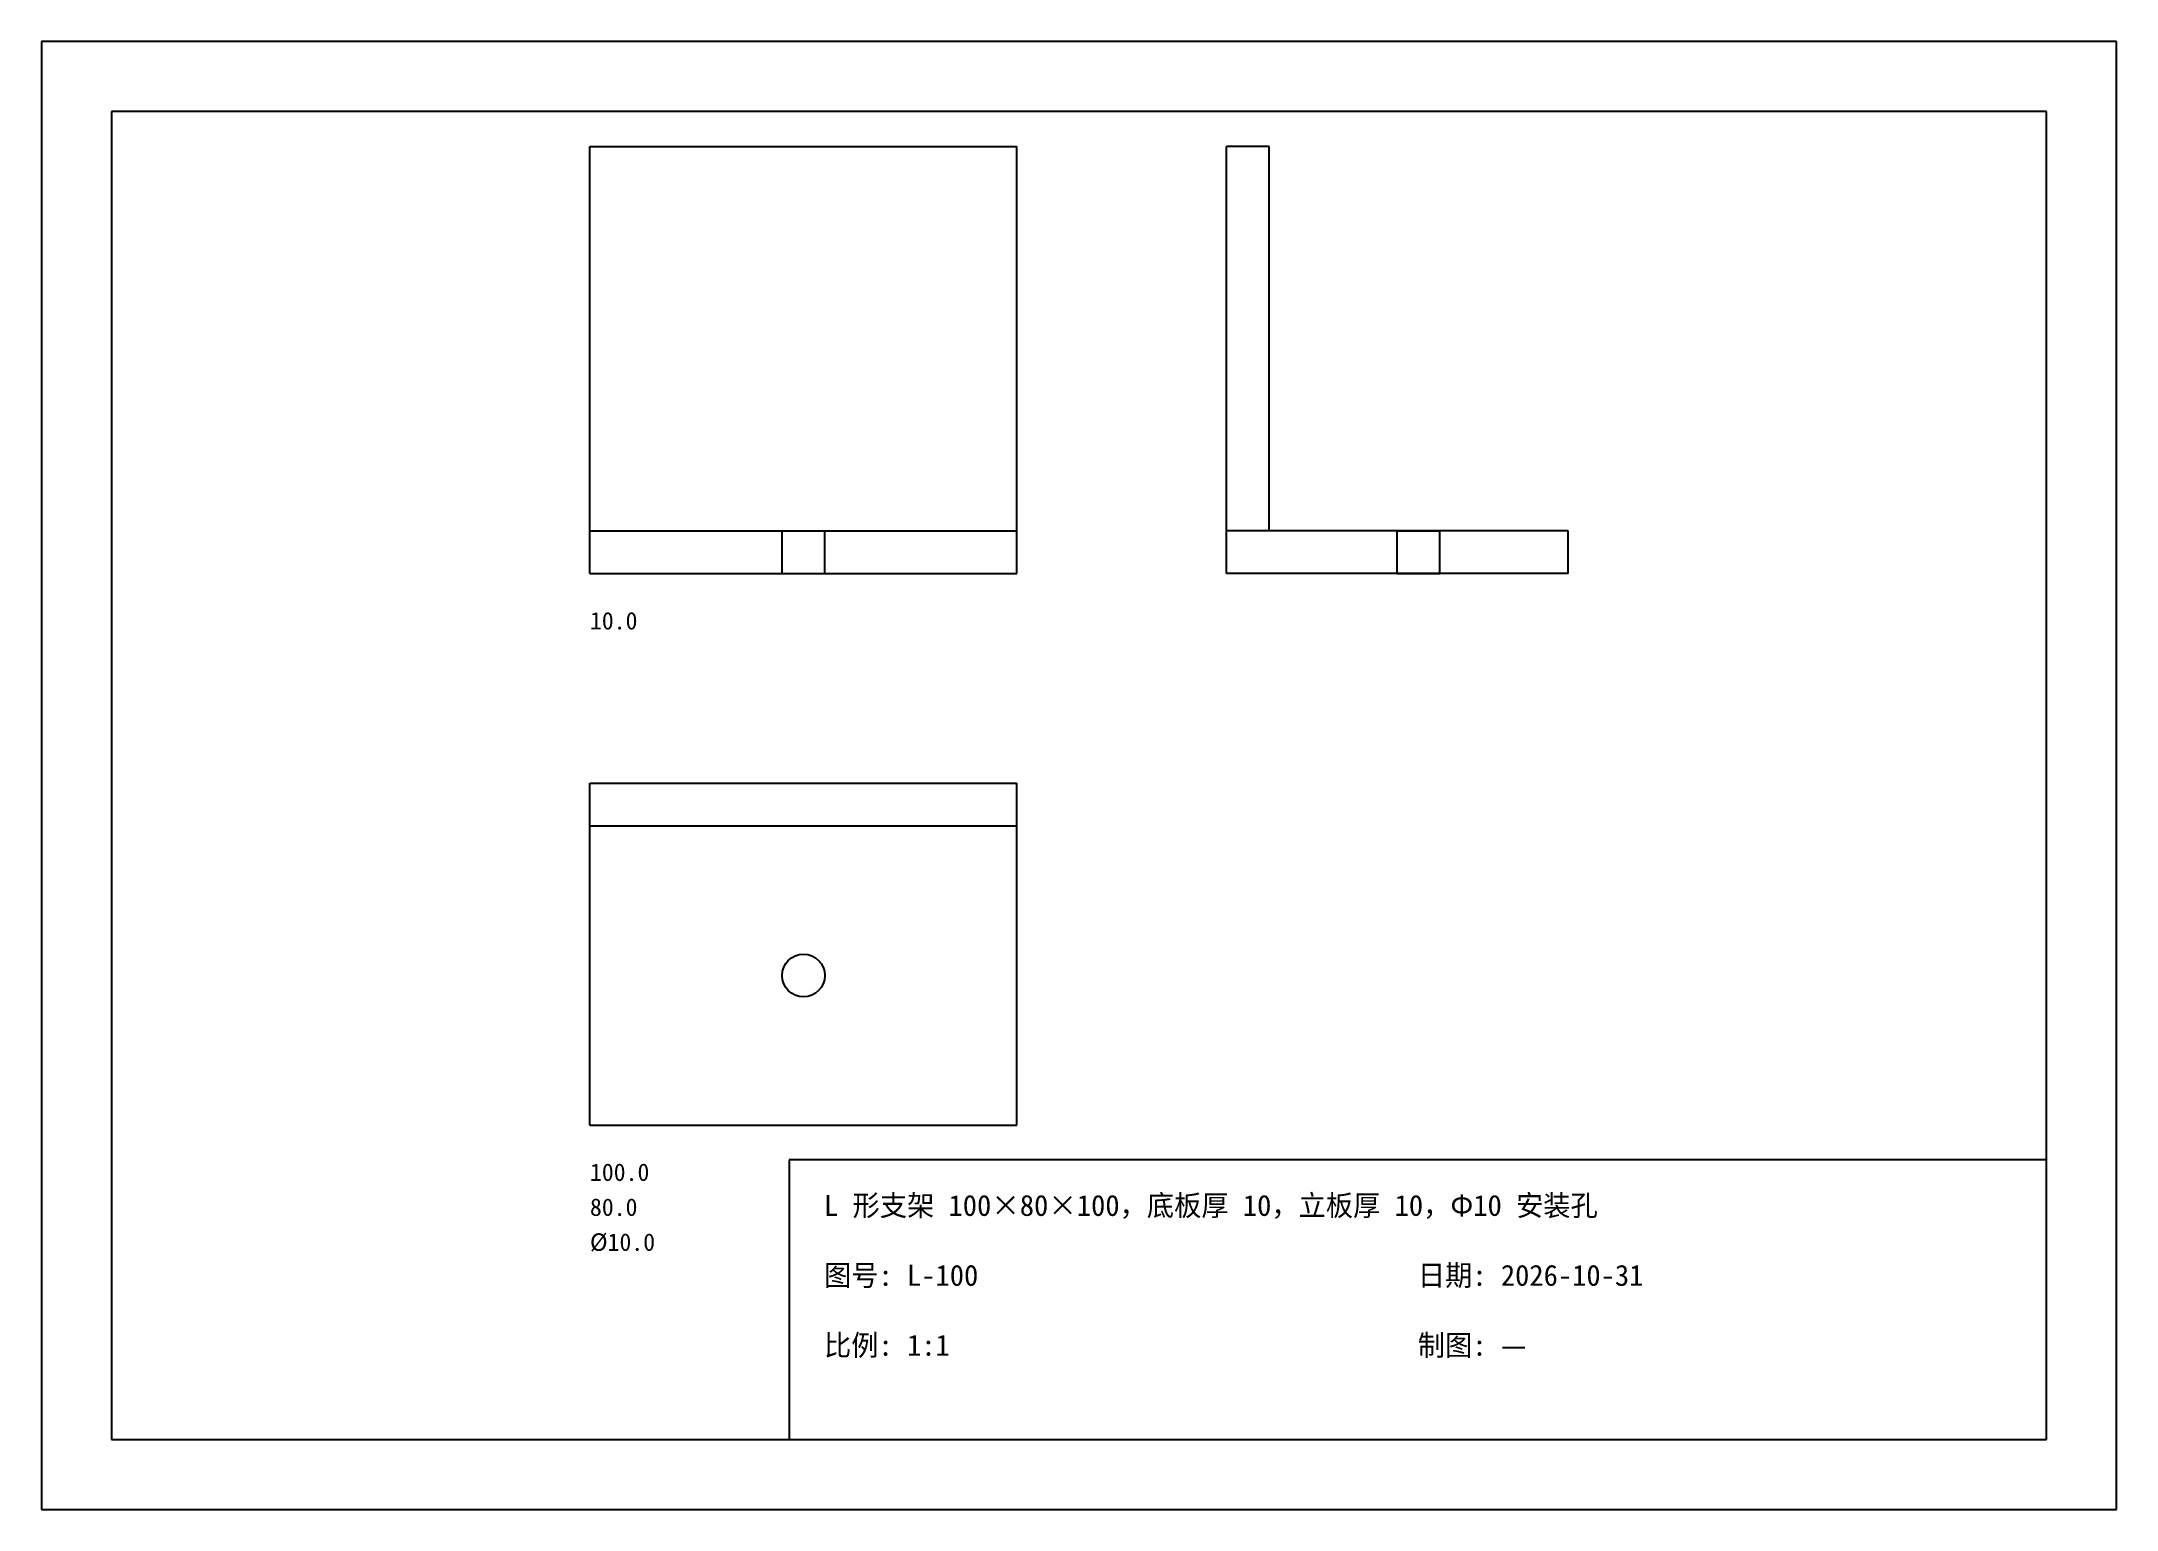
# Model space of a CAD drawing. Header units: millimetres. Extents: x 0 to 297, y 0 to 210.
import ezdxf

# ---------------------------------------------------------------- set-up
doc = ezdxf.new("R2010")
doc.units = ezdxf.units.MM

msp = doc.modelspace()

# ---------------------------------------------------------------- linework, layer by layer
for p, q in [((297, 210), (0, 210)), ((0, 210), (0, 0)), ((297, 0), (297, 210)), ((287, 200), (10, 200)), ((10, 200), (10, 10)), ((287, 10), (287, 200)), ((78.5, 140), (78.5, 195)), ((78.5, 195), (139.611111, 195)), ((139.611111, 140), (139.611111, 195)), ((175.722222, 195), (169.611111, 195)), ((169.611111, 140), (169.611111, 195)), ((175.722222, 140), (175.722222, 195)), ((78.5, 133.888889), (78.5, 140)), ((78.5, 140), (139.611111, 140)), ((106, 140), (112.111111, 140)), ((106, 133.888889), (106, 140)), ((112.111111, 133.888889), (112.111111, 140)), ((139.611111, 133.888889), (139.611111, 140)), ((175.722222, 140), (169.611111, 140)), ((169.611111, 133.888889), (169.611111, 140)), ((218.5, 140), (175.722222, 140)), ((194.055556, 140), (197.111111, 140)), ((194.055556, 140), (200.166667, 140)), ((194.055556, 133.888889), (194.055556, 140)), ((197.111111, 140), (200.166667, 140)), ((200.166667, 133.888889), (200.166667, 140)), ((218.5, 133.888889), (218.5, 140)), ((78.5, 133.888889), (139.611111, 133.888889)), ((106, 133.888889), (112.111111, 133.888889)), ((218.5, 133.888889), (169.611111, 133.888889)), ((194.055556, 133.888889), (197.111111, 133.888889)), ((194.055556, 133.888889), (200.166667, 133.888889)), ((197.111111, 133.888889), (200.166667, 133.888889)), ((78.5, 97.777778), (78.5, 103.888889)), ((78.5, 55), (78.5, 103.888889)), ((78.5, 103.888889), (139.611111, 103.888889)), ((139.611111, 55), (139.611111, 103.888889)), ((139.611111, 97.777778), (139.611111, 103.888889)), ((78.5, 55), (78.5, 97.777778)), ((78.5, 97.777778), (139.611111, 97.777778)), ((139.611111, 55), (139.611111, 97.777778)), ((78.5, 55), (139.611111, 55)), ((287, 50), (107, 50)), ((107, 50), (107, 10)), ((287, 10), (287, 50)), ((10, 10), (287, 10)), ((107, 10), (287, 10)), ((0, 0), (297, 0))]:
    msp.add_line(p, q)
msp.add_circle((109.055556, 76.388889), 3.055556)

# ---------------------------------------------------------------- texts
for s, height, p in [('10.0', 2.5, (78.5, 125.888889)), ('100.0', 2.5, (78.5, 47)), ('L 形支架 100×80×100，底板厚 10，立板厚 10，Φ10 安装孔', 3, (112, 42)), ('80.0', 2.5, (78.5, 42)), ('%%c10.0', 2.5, (78.5, 37)), ('图号: L-100', 3, (112, 32)), ('日期: 2026-10-31', 3, (197, 32)), ('比例: 1:1', 3, (112, 22)), ('制图: —', 3, (197, 22))]:
    msp.add_text(s, height=height).set_placement(p)

doc.saveas('drawing.dxf')
